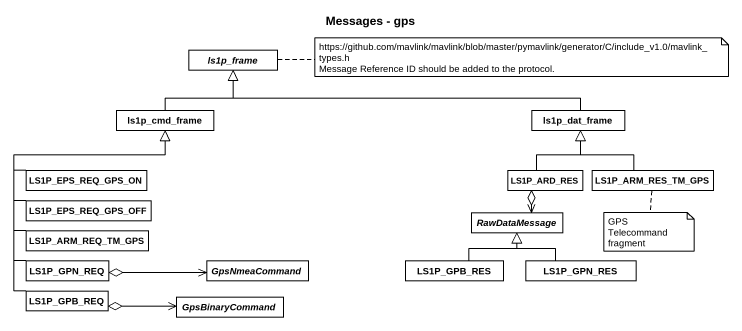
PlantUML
@startuml
title Messages - gps
hide circle
hide empty members
abstract class ls1p_frame #FFFFFF
class ls1p_cmd_frame #FFFFFF
class ls1p_dat_frame #FFFFFF
class LS1P_EPS_REQ_GPS_ON
class LS1P_ARD_RES
class LS1P_ARM_RES_TM_GPS
class LS1P_EPS_REQ_GPS_OFF
class LS1P_ARM_REQ_TM_GPS
abstract class RawDataMessage #FFFFFF
class LS1P_GPN_REQ
abstract class GpsNmeaCommand #FFFFFF
class LS1P_GPB_RES
class LS1P_GPN_RES
class LS1P_GPB_REQ
abstract class GpsBinaryCommand #FFFFFF
ls1p_cmd_frame -up-|> ls1p_frame
ls1p_dat_frame -left-|> ls1p_frame
LS1P_EPS_REQ_GPS_ON -up-|> ls1p_cmd_frame
LS1P_ARD_RES -up-|> ls1p_dat_frame
LS1P_ARD_RES o--> RawDataMessage
LS1P_ARM_RES_TM_GPS -up-|> ls1p_dat_frame
LS1P_EPS_REQ_GPS_OFF -up-|> ls1p_cmd_frame
LS1P_ARM_REQ_TM_GPS -up-|> ls1p_cmd_frame
LS1P_GPN_REQ -up-|> ls1p_cmd_frame
LS1P_GPN_REQ o-right-> GpsNmeaCommand
LS1P_GPB_RES -up-|> RawDataMessage
LS1P_GPN_RES -up-|> RawDataMessage
LS1P_GPB_REQ -up-|> ls1p_cmd_frame
LS1P_GPB_REQ o-right-> GpsBinaryCommand
note right of ls1p_frame
  https://github.com/mavlink/mavlink/blob/master/pymavlink/generator/C/include_v1.0/mavlink_types.h
  Message Reference ID should be added to the protocol.
end note
note bottom of LS1P_ARM_RES_TM_GPS : GPS Telecommand fragment
@enduml
